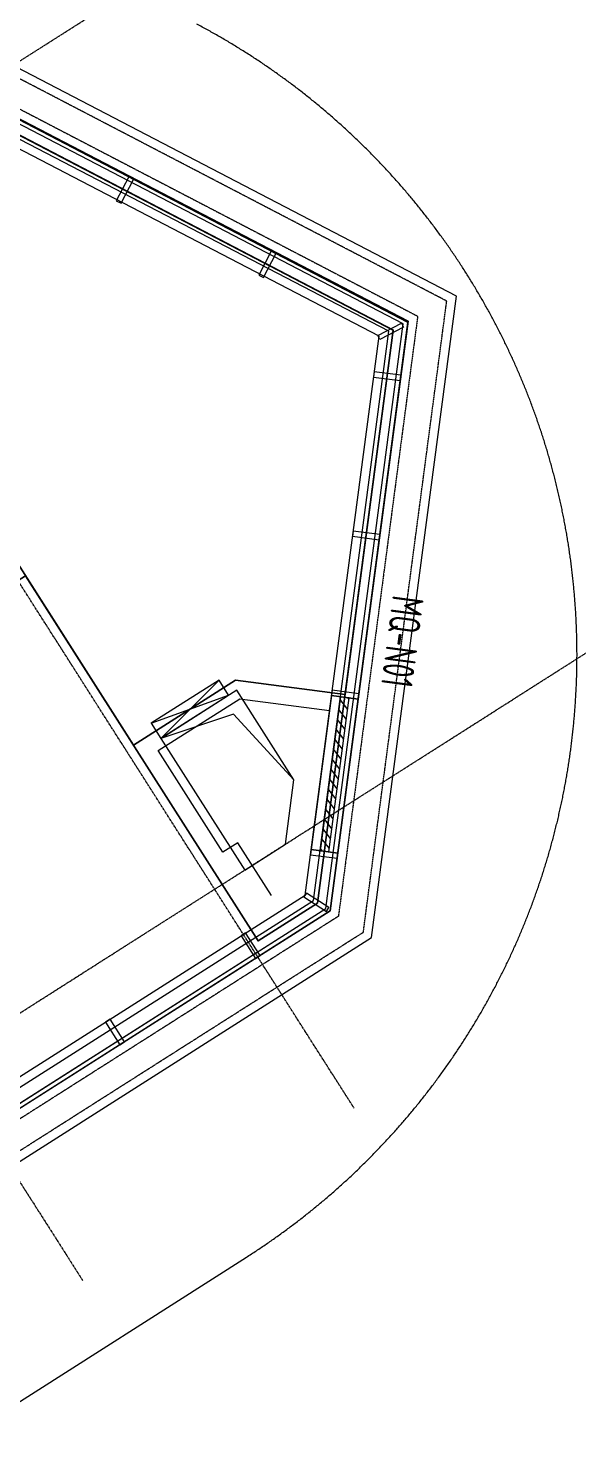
# Model space of a CAD drawing. Extents: x -46296 to 410892, y -132363 to 283170.
# Drawn here: x 111199 to 117349, y 77175 to 93035 of the extents above; entities that cross this region are included whole.
import ezdxf
from ezdxf.xclip import XClip

# ---------------------------------------------------------------- set-up
doc = ezdxf.new("R2010")
doc.units = 0
doc.header["$LTSCALE"] = 5
doc.header["$XCLIPFRAME"] = 2
for name, pattern in [('104 13#平面_t3$0$ACAD_ISO05W100', [34, 24, -3, 0.5, -3, 0.5, -3]), ('104 13#平面_t3$0$DASH', [0.35, 0.25, -0.1]), ('104 13#平面_t3$0$DOTE', [2.4200000000000004, 2, -0.2, 0.02, -0.2])]:
    doc.linetypes.add(name, pattern=pattern)
doc.layers.get('0').update_dxf_attribs({"linetype": 'CONTINUOUS'})
doc.layers.get('Defpoints').update_dxf_attribs({"linetype": 'CONTINUOUS'})
doc.layers.add('104 13#平面_t3$0$000套内', color=226, linetype='CONTINUOUS', lineweight=30, plot=False)
for name, color, linetype in [('104 13#平面_t3$0$02-TEXT_标注', 130, 'CONTINUOUS'), ('104 13#平面_t3$0$A-O_散水', 134, 'CONTINUOUS'), ('104 13#平面_t3$0$A-SUR_保温', 222, 'CONTINUOUS'), ('104 13#平面_t3$0$A-TECH_暖通', 6, 'CONTINUOUS'), ('104 13#平面_t3$0$A-TECH_结构', 21, 'CONTINUOUS'), ('104 13#平面_t3$0$A_AXIS-轴线', 36, '104 13#平面_t3$0$DOTE'), ('104 13#平面_t3$0$M-道路 边线', 151, 'CONTINUOUS'), ('13#楼幕墙$0$A-C_幕墙龙骨', 133, 'CONTINUOUS'), ('13#楼幕墙$0$A-C_玻璃幕墙', 140, 'CONTINUOUS'), ('13#楼幕墙$0$A-C_窗', 140, 'CONTINUOUS')]:
    doc.layers.add(name, color=color, linetype=linetype)
doc.styles.add('104 13#平面_t3$0$Standard', font='ros1.shx', dxfattribs={"width": 0.75, "bigfont": 'jd.shx'})
doc.styles.add('图签信息$0$hwxh', font='STXIHEI.TTF')

# ---------------------------------------------------------------- blocks, each defined once
blk = doc.blocks.new('图签信息$0$logo2')
h = blk.add_hatch(color=7)
h.paths.add_polyline_path([(19.02072923148228, -7.360451359885148), (15.8446936084174, -7.360451359885148), (15.8446936084174, -3.972197714929827), (18.973875901974, -3.972197714929827), (18.973875901974, -4.243326908481412), (16.46102159731674, -4.243326908481412), (16.46102159731674, -5.448077594440615), (18.81057826824662, -5.448077594440615), (18.81057826824662, -5.685617084852073), (16.474112968797, -5.685617084852073), (16.474112968797, -7.116193928845663), (19.02072923148228, -7.116193928845663)])
edge = h.paths.add_edge_path()
edge.add_spline(control_points=[(15.25868247978811, -4.206119852695426), (15.25868247978811, -4.206119852695426), (15.12707974543398, -4.645542071723439), (15.12707974543398, -4.645542071723439), (15.12707974543398, -4.645542071723439), (14.62030586523781, -4.101044371077594), (13.73422672189007, -4.101044371077594), (13.03521638679964, -4.101044371077594), (12.07093352434616, -4.537366002123441), (12.07575666120731, -5.620504737226597), (12.07954626874107, -6.487808097793452), (12.76580974212704, -7.163908532793433), (13.73422672189007, -7.167870395215089), (14.65647939169641, -7.171832257636745), (15.22698758041487, -6.680044552687714), (15.22698758041487, -6.680044552687714), (15.22698758041487, -6.680044552687714), (15.16428680121996, -7.107581184450759), (15.16428680121996, -7.107581184450759), (13.63190731847861, -7.702549567250743), (11.41705396988504, -7.290688130286423), (11.41085279392071, -5.643242382429144), (11.40361808862898, -3.720705578598623), (14.15694021679197, -3.664550485143848), (15.25868247978811, -4.206119852695426)], knot_values=[0, 0, 0, 0, 1, 1, 1, 2, 2, 2, 3, 3, 3, 4, 4, 4, 5, 5, 5, 6, 6, 6, 7, 7, 7, 8, 8, 8, 8], degree=3, periodic=0)
edge = h.paths.add_edge_path(flags=16)
edge.add_spline(control_points=[(10.22883975316405, -5.566416702426598), (10.22883975316405, -5.159550657211323), (10.11963015423666, -4.829682546886491), (9.897076839072339, -4.575951097012613), (9.630426272606105, -4.27312700408778), (9.228038854476178, -4.122059467401161), (8.689914584682564, -4.122059467401161), (8.689914584682564, -4.122059467401161), (7.637781729401063, -4.122059467401161), (7.637781729401063, -4.122059467401161), (7.637781729401063, -4.122059467401161), (7.637781729401063, -7.098279420504263), (7.637781729401063, -7.098279420504263), (7.637781729401063, -7.098279420504263), (8.662698312394665, -7.098279420504263), (8.662698312394665, -7.098279420504263), (9.133298666132232, -7.098279420504263), (9.519149615023942, -6.933603747673694), (9.822662727500367, -6.603735637348863), (10.09482545037934, -6.309179779043138), (10.22883975316405, -5.963636473919581), (10.22883975316405, -5.566416702426598)], knot_values=[0, 0, 0, 0, 1, 1, 1, 2, 2, 2, 3, 3, 3, 4, 4, 4, 5, 5, 5, 6, 6, 6, 7, 7, 7, 7], degree=3, periodic=0)
edge = h.paths.add_edge_path()
edge.add_spline(control_points=[(10.91889283408378, -5.50509396233488), (10.91889283408378, -5.9619139250406), (10.72493383031053, -6.365851637161608), (10.33598229343666, -6.719146412240579), (9.919814484274886, -7.098279420504263), (9.413729623630314, -7.288104306967952), (8.81703869195135, -7.288104306967952), (8.81703869195135, -7.288104306967952), (7.027999426241845, -7.288104306967952), (7.027999426241845, -7.288104306967952), (7.027999426241845, -7.288104306967952), (7.027999426241845, -3.924999875645752), (7.027999426241845, -3.924999875645752), (7.027999426241845, -3.924999875645752), (9.095402590794654, -3.924999875645752), (9.095402590794654, -3.924999875645752), (9.592874707044322, -3.924999875645752), (10.01489918239463, -4.063148295740016), (10.36319856572456, -4.339789645704339), (10.73320206492964, -4.636757072440637), (10.91889283408378, -5.025708609314512), (10.91889283408378, -5.50509396233488)], knot_values=[0, 0, 0, 0, 1, 1, 1, 2, 2, 2, 3, 3, 3, 4, 4, 4, 5, 5, 5, 6, 6, 6, 7, 7, 7, 7], degree=3, periodic=0)
at = {"lineweight": 0}
blk.add_lwpolyline([(19.02072923148228, -7.360451359885148), (15.8446936084174, -7.360451359885148), (15.8446936084174, -3.972197714929827), (18.973875901974, -3.972197714929827), (18.973875901974, -4.243326908481412), (16.46102159731674, -4.243326908481412), (16.46102159731674, -5.448077594440615), (18.81057826824662, -5.448077594440615), (18.81057826824662, -5.685617084852073), (16.474112968797, -5.685617084852073), (16.474112968797, -7.116193928845663), (19.02072923148228, -7.116193928845663), (19.02072923148228, -7.360451359885148)], dxfattribs=at)
for points, knots in [([(15.25868247978811, -4.206119852695426), (15.25868247978811, -4.206119852695426), (15.12707974543398, -4.645542071723439), (15.12707974543398, -4.645542071723439), (15.12707974543398, -4.645542071723439), (14.62030586523781, -4.101044371077594), (13.73422672189007, -4.101044371077594), (13.03521638679964, -4.101044371077594), (12.07093352434616, -4.537366002123441), (12.07575666120731, -5.620504737226597), (12.07954626874107, -6.487808097793452), (12.76580974212704, -7.163908532793433), (13.73422672189007, -7.167870395215089), (14.65647939169641, -7.171832257636745), (15.22698758041487, -6.680044552687714), (15.22698758041487, -6.680044552687714), (15.22698758041487, -6.680044552687714), (15.16428680121996, -7.107581184450759), (15.16428680121996, -7.107581184450759), (13.63190731847861, -7.702549567250743), (11.41705396988504, -7.290688130286423), (11.41085279392071, -5.643242382429144), (11.40361808862898, -3.720705578598623), (14.15694021679197, -3.664550485143848), (15.25868247978811, -4.206119852695426)], [0, 0, 0, 0, 1, 1, 1, 2, 2, 2, 3, 3, 3, 4, 4, 4, 5, 5, 5, 6, 6, 6, 7, 7, 7, 8, 8, 8, 8]), ([(10.91889283408378, -5.50509396233488), (10.91889283408378, -5.9619139250406), (10.72493383031053, -6.365851637161608), (10.33598229343666, -6.719146412240579), (9.919814484274886, -7.098279420504263), (9.413729623630314, -7.288104306967952), (8.81703869195135, -7.288104306967952), (8.81703869195135, -7.288104306967952), (7.027999426241845, -7.288104306967952), (7.027999426241845, -7.288104306967952), (7.027999426241845, -7.288104306967952), (7.027999426241845, -3.924999875645752), (7.027999426241845, -3.924999875645752), (7.027999426241845, -3.924999875645752), (9.095402590794654, -3.924999875645752), (9.095402590794654, -3.924999875645752), (9.592874707044322, -3.924999875645752), (10.01489918239463, -4.063148295740016), (10.36319856572456, -4.339789645704339), (10.73320206492964, -4.636757072440637), (10.91889283408378, -5.025708609314512), (10.91889283408378, -5.50509396233488)], [0, 0, 0, 0, 1, 1, 1, 2, 2, 2, 3, 3, 3, 4, 4, 4, 5, 5, 5, 6, 6, 6, 7, 7, 7, 7]), ([(10.22883975316405, -5.566416702426598), (10.22883975316405, -5.159550657211323), (10.11963015423666, -4.829682546886491), (9.897076839072339, -4.575951097012613), (9.630426272606105, -4.27312700408778), (9.228038854476178, -4.122059467401161), (8.689914584682564, -4.122059467401161), (8.689914584682564, -4.122059467401161), (7.637781729401063, -4.122059467401161), (7.637781729401063, -4.122059467401161), (7.637781729401063, -4.122059467401161), (7.637781729401063, -7.098279420504263), (7.637781729401063, -7.098279420504263), (7.637781729401063, -7.098279420504263), (8.662698312394665, -7.098279420504263), (8.662698312394665, -7.098279420504263), (9.133298666132232, -7.098279420504263), (9.519149615023942, -6.933603747673694), (9.822662727500367, -6.603735637348863), (10.09482545037934, -6.309179779043138), (10.22883975316405, -5.963636473919581), (10.22883975316405, -5.566416702426598)], [0, 0, 0, 0, 1, 1, 1, 2, 2, 2, 3, 3, 3, 4, 4, 4, 5, 5, 5, 6, 6, 6, 7, 7, 7, 7])]:
    blk.add_open_spline(points, degree=3, knots=knots, dxfattribs=at)
blk = doc.blocks.new('图签信息$0$logo1')
h = blk.add_hatch(color=8)
edge = h.paths.add_edge_path()
edge.add_spline(control_points=[(3.862643606226645, -5.205025947616417), (3.634578134649581, -5.879576088625315), (3.385842076524747, -6.562394464253322), (3.385842076524747, -6.562394464253322), (3.385842076524747, -6.562394464253322), (2.502863521159167, -3.90811889663174), (2.502863521159167, -3.90811889663174), (2.502863521159167, -3.90811889663174), (1.801786127413963, -3.90536281842537), (1.687408881849635, -3.90811889663174), (2.021238854596123, -4.385953955661026), (2.951759759021575, -7.27122332795394), (2.951759759021575, -7.27122332795394), (2.951759759021575, -7.27122332795394), (3.437174033118377, -7.27122332795394), (3.437174033118377, -7.27122332795394), (3.437174033118377, -7.27122332795394), (4.032486925694156, -5.658745322339971), (4.032486925694156, -5.658745322339971), (4.032486925694156, -5.658745322339971), (3.862643606226645, -5.205025947616417), (3.862643606226645, -5.205025947616417)], knot_values=[0, 0, 0, 0, 1, 1, 1, 2, 2, 2, 3, 3, 3, 4, 4, 4, 5, 5, 5, 6, 6, 6, 7, 7, 7, 7], degree=3, periodic=0)
h = blk.add_hatch(color=7)
edge = h.paths.add_edge_path()
edge.add_spline(control_points=[(6.037533820827859, -3.90811889663174), (6.08955479697308, -4.100872116189696), (5.198308006988392, -6.562394464253322), (5.198308006988392, -6.562394464253322), (5.198308006988392, -6.562394464253322), (4.302238080142557, -3.90811889663174), (4.302238080142557, -3.90811889663174), (4.302238080142557, -3.90811889663174), (3.600471666845761, -3.90536281842537), (3.486438931057229, -3.90811889663174), (3.820613413579513, -4.385953955661026), (4.751134318004965, -7.27122332795394), (4.751134318004965, -7.27122332795394), (4.751134318004965, -7.27122332795394), (5.23620408232597, -7.27122332795394), (5.23620408232597, -7.27122332795394), (5.23620408232597, -7.27122332795394), (6.332778698685176, -4.300343276375678), (6.332778698685176, -4.300343276375678), (6.332778698685176, -4.300343276375678), (6.481951431604917, -3.90811889663174), (6.481951431604917, -3.90811889663174), (6.481951431604917, -3.90811889663174), (6.214267335811294, -3.913803307932376), (6.037533820827859, -3.90811889663174)], knot_values=[0, 0, 0, 0, 1, 1, 1, 2, 2, 2, 3, 3, 3, 4, 4, 4, 5, 5, 5, 6, 6, 6, 7, 7, 7, 8, 8, 8, 8], degree=3, periodic=0)
at = {"color": 8, "lineweight": 0}
blk.add_open_spline([(3.862643606226645, -5.205025947616417), (3.634578134649581, -5.879576088625315), (3.385842076524747, -6.562394464253322), (3.385842076524747, -6.562394464253322), (3.385842076524747, -6.562394464253322), (2.502863521159167, -3.90811889663174), (2.502863521159167, -3.90811889663174), (2.502863521159167, -3.90811889663174), (1.801786127413963, -3.90536281842537), (1.687408881849635, -3.90811889663174), (2.021238854596123, -4.385953955661026), (2.951759759021575, -7.27122332795394), (2.951759759021575, -7.27122332795394), (2.951759759021575, -7.27122332795394), (3.437174033118377, -7.27122332795394), (3.437174033118377, -7.27122332795394), (3.437174033118377, -7.27122332795394), (4.032486925694156, -5.658745322339971), (4.032486925694156, -5.658745322339971), (4.032486925694156, -5.658745322339971), (3.862643606226645, -5.205025947616417), (3.862643606226645, -5.205025947616417)], degree=3, knots=[0, 0, 0, 0, 1, 1, 1, 2, 2, 2, 3, 3, 3, 4, 4, 4, 5, 5, 5, 6, 6, 6, 7, 7, 7, 7], dxfattribs=at)
at = {"lineweight": 0}
blk.add_open_spline([(6.037533820827859, -3.90811889663174), (6.08955479697308, -4.100872116189696), (5.198308006988392, -6.562394464253322), (5.198308006988392, -6.562394464253322), (5.198308006988392, -6.562394464253322), (4.302238080142557, -3.90811889663174), (4.302238080142557, -3.90811889663174), (4.302238080142557, -3.90811889663174), (3.600471666845761, -3.90536281842537), (3.486438931057229, -3.90811889663174), (3.820613413579513, -4.385953955661026), (4.751134318004965, -7.27122332795394), (4.751134318004965, -7.27122332795394), (4.751134318004965, -7.27122332795394), (5.23620408232597, -7.27122332795394), (5.23620408232597, -7.27122332795394), (5.23620408232597, -7.27122332795394), (6.332778698685176, -4.300343276375678), (6.332778698685176, -4.300343276375678), (6.332778698685176, -4.300343276375678), (6.481951431604917, -3.90811889663174), (6.481951431604917, -3.90811889663174), (6.481951431604917, -3.90811889663174), (6.214267335811294, -3.913803307932376), (6.037533820827859, -3.90811889663174)], degree=3, knots=[0, 0, 0, 0, 1, 1, 1, 2, 2, 2, 3, 3, 3, 4, 4, 4, 5, 5, 5, 6, 6, 6, 7, 7, 7, 8, 8, 8, 8], dxfattribs=at)
blk.add_blockref('图签信息$0$logo2', (0, 0))
blk = doc.blocks.new('图签信息$0$时间-logo')
at = {"layer": 'Defpoints', "lineweight": 0}
blk.add_lwpolyline([(0.0001722548878984043, -23.45663710463375), (-21.16633611514082, -23.45663710463375), (-21.16633611514082, 0.0003445097757963644), (0.0001722548878984043, 0.0003445097757963644), (0.0001722548878984043, -23.45663710463375)], dxfattribs=at)
blk.add_blockref('图签信息$0$logo1', (-20.96700383288875, 0))
at = {"style": '图签信息$0$hwxh'}
for s, height, p in [('华通设计顾问工程有限公司 ', 1.15, (-19.72643262400533, -9.054043845530455)), ('WALTON DESIGN & CONSULTING ENGINEERING CO., LTD.', 0.5, (-19.49719682217647, -10.09596388025067)), ('地址:北京市西城区西直门南小街135号西派国际3号楼 100035', 0.5, (-19.48452197453581, -11.93552792325897)), ('Address: Building No.3 C-Park, No.135 Xizhimen South Street, ', 0.47, (-19.48452197453581, -12.82680056417378)), ('Xicheng District, Beijing 100035, China ', 0.47, (-16.69079096705566, -13.71807320508858)), ('电话 Tel：                        （8610）83957395 ', 0.5, (-19.56392193949079, -14.90643672630832)), ('传真 Fax：                      （8610）83957590 ', 0.5, (-19.48452197453581, -15.79770936722312)), ('主页 Web：                      www.WDCE.com ', 0.5, (-19.48452197453581, -16.68898200813793)), ('邮件 E-mail：                    office@WDCE.com ', 0.5, (-19.48452197453581, -17.58025464905273)), ('资质号 Licence No.：    建筑甲级 A111010265 ', 0.5, (-19.48452197453581, -18.47152728996753)), ('   规划甲级 101195', 0.5, (-12.60204497318924, -19.36279993088234))]:
    blk.add_text(s, height=height, dxfattribs=at).set_placement(p)
blk = doc.blocks.new('图签信息')
at = {"ltscale": 0.001, "xscale": 2.834689937531525, "yscale": 2.834689937531525, "zscale": 2.834689937531525}
blk.add_blockref('图签信息$0$时间-logo', (-2.49999999999568, 404.9158514156406), dxfattribs=at)
blk = doc.blocks.new('图签-A1')
at = {"color": 2}
blk.add_blockref('图签信息', (0, 0), dxfattribs=at)
blk = doc.blocks.new('104 13#平面_t3$0$轴网')
at = {"layer": '104 13#平面_t3$0$A_AXIS-轴线', "linetype": '104 13#平面_t3$0$DOTE'}
for p, q in [((48500, -7400.98603368341), (48500, 24620.25062679139)), ((57500, -7400.98603368341), (57500, 24620.25062679139)), ((60408.42140219617, 18000), (-2925.01551574981, 18000))]:
    blk.add_line(p, q, dxfattribs=at)
blk = doc.blocks.new('*U281')
h = blk.add_hatch()
h.set_pattern_fill('ANSI31', color=256, scale=50)
h.set_pattern_definition([(45, (-56212.37598260483, 120006.798685315), (-56.1266007566822, 56.12660075668221), [])])
h.paths.add_polyline_path([(-1739.999999999972, 100), (-7.275957614183426e-12, 100), (-7.275957614183426e-12, 200.0000000000146), (-1739.999999999972, 200.0000000000146)])
for points in [[(-1739.999999999972, 0), (0, 0), (-7.275957614183426e-12, 300.0000000000146), (-1739.99999999998, 300.0000000000146)], [(-1739.999999999972, 100), (-7.275957614183426e-12, 100), (-7.275957614183426e-12, 200.0000000000146), (-1739.999999999972, 200.0000000000146)]]:
    blk.add_lwpolyline(points, close=True)
blk = doc.blocks.new('13#楼幕墙$0$A$C7A413A1D')
blk.add_lwpolyline([(-70, -300.0000000000001), (-10, -300), (-10, 0), (-70, -1.13686837721616e-13)], close=True)
blk = doc.blocks.new('13#楼幕墙')
at = {"layer": '13#楼幕墙$0$A-C_幕墙龙骨'}
for points in [[(53297.84950681883, 22868.08458676741), (53248.04282896478, 22872.47717611123), (53274.39836502771, 23171.31724323546), (53324.20504288177, 23166.92465389163)], [(58089.43454345639, 18842.69277107565), (58110.56545654343, 18797.37738172384), (58382.45779265444, 18924.16286024604), (58361.32687956745, 18969.47824959785)]]:
    blk.add_lwpolyline(points, close=True, dxfattribs=at)
at = {"layer": '13#楼幕墙$0$A-C_玻璃幕墙'}
for p, q in [((58349.99999999989, 12030.00000000001), (58349.99999999994, 18936.58432419877)), ((58099.99999999991, -799.9999999998836), (58099.99999999993, 18820.00740966003)), ((58199.99999999988, 12030.00000000001), (58199.99999999993, 18866.63817547554))]:
    blk.add_line(p, q, dxfattribs=at)
for points in [[(4492.573473841197, 15499.99999999997), (-900.0000000001164, 15499.99999999997), (-900.0000000000563, -1700.000000000029), (22099.99999999999, -1700.000000000014), (22099.99999999999, -1100.000000000015), (58399.99999999991, -1099.999999999884), (58399.99999999987, 18959.89970710658), (53293.20742207248, 23245.00747574434), (37799.9999999998, 14299.99999999997), (37799.99999999986, 10199.99999999997), (12500.00000000015, 10199.99999999997), (4492.573473841061, 15500.00000000006)], [(58349.99999999994, 18936.58432419877), (53287.88754627193, 23184.20101709987), (37849.99999999986, 14271.13248654053)], [(58199.99999999993, 18866.63817547554), (53271.92791887029, 23001.78164116648), (43347.64985747007, 17266.08871423612)], [(58099.99999999993, 18820.00740966003), (53261.28816726919, 22880.16872387755), (38099.99999999986, 14126.79491924312)]]:
    blk.add_lwpolyline(points, dxfattribs=at)
at = {"layer": '13#楼幕墙$0$A-C_幕墙龙骨'}
for p, rotation in [((53814.85706887556, 22807.29034444584), 319.9999999999206), ((51870.85590153737, 22408.55191745995), 29.95337307442212), ((55193.73706648975, 21650.27264701015), 319.9999999999206), ((50311.2782769828, 21509.82079360342), 29.95337307442212), ((56572.61706410394, 20493.25494957437), 319.9999999999206), ((57951.49706171807, 19336.2372521386), 319.9999999999206), ((58099.99999999991, 18039.99999999998), 90), ((58099.99999999991, 16239.99999999999), 90)]:
    blk.add_blockref('13#楼幕墙$0$A$C7A413A1D', p, dxfattribs=dict(at, rotation=rotation))
at = {"layer": '13#楼幕墙$0$A-C_窗', "rotation": 140.0000000000023}
blk.add_blockref('*U281', (56564.95661967275, 20499.68282567124), dxfattribs=at)
blk = doc.blocks.new('*U210')
blk.add_lwpolyline([(200.000000000211, 0), (200.000000000211, 900.0000000002182), (0, 900.0000000002182), (0, 0), (200.000000000211, 0), (0, 900.0000000002182), (0, 0), (200.000000000211, 900.0000000002182)])
blk = doc.blocks.new('104 13#平面_t3$0$A$C0BB3323F')
at = {"layer": '104 13#平面_t3$0$M-道路 边线', "ltscale": 0.5}
blk.add_line((62076.40062996745, -2539.241099596024), (62069.14974811673, 17786.12611961365), dxfattribs=at)
blk.add_arc((54069.15025717521, 17783.27219570389), 7999.999999996647, 0.02043972484749186, 119.6076109071211, dxfattribs=at)
at = {"layer": 'Defpoints'}
blk.add_lwpolyline([(59299.9999999702, 600), (59299.9999999702, 20660), (54205.0000000298, 24935), (38699.9999999702, 16000), (38700, 11900), (13400, 11900), (5392.573474109173, 17199.99999976158), (-2.980232238769531e-08, 17200), (0, 0), (23000.0000000596, 0), (22999.9999999702, 600)], close=True, dxfattribs=at)
blk = doc.blocks.new('104 13#平面_t3')
at = {"layer": '104 13#平面_t3$0$000套内'}
blk.add_lwpolyline([(7100.000000003152, -1550.000000000497), (21949.99999999995, -1550.000000000005), (21950, -950.0000000000144), (48400.00000000652, -950), (48400.00000000652, 11049.99999999971), (53400.00000000652, 11049.99999999971), (53400.00000000652, 18099.99999999973), (58249.99999999994, 18099.99999999973), (58249.99999999995, 18889.98122512306), (53289.06962433707, 23052.69607363776), (37949.99999999994, 14213.31606116103), (37949.99999999986, 10049.99999999997), (12454.85512413024, 10049.99999999997), (4447.428597971112, 15350.00000000007), (4099.999999999926, 15350.00000000006), (4100.000000000031, 6299.999999999965), (7100.000000000027, 6299.999999999968), (7100.000000000029, -1550.000000000497)], dxfattribs=at)
blk.add_lwpolyline([(56445.57131227265, 20404.07667148067), (53289.06962433707, 23052.69607363776), (48392.11333761796, 20230.74802966259), (49170.95077769231, 17336.93494389245), (52006.16070859459, 18099.99999999971), (55650.00000000639, 18099.9999999997), (55650.00000000666, 19455.95170192267)], close=True, dxfattribs=at)
at = {"layer": '104 13#平面_t3$0$A-O_散水'}
blk.add_lwpolyline([(58899.99999999994, 13050), (58899.99999999994, 19193.16128273754), (53346.40618007796, 23853.07206218898), (37299.99999999994, 14588.94646279656), (37299.99999999994, 10700), (23299.99999999996, 10700), (23299.99999999996, 10200), (37799.99999999994, 10200), (37799.99999999994, 14300), (53293.20742207248, 23245.00747574434), (58399.99999999994, 18960), (58399.99999999994, 13049.99999999999)], dxfattribs=at)
at = {"layer": '104 13#平面_t3$0$A-O_散水', "linetype": '104 13#平面_t3$0$DASH'}
blk.add_lwpolyline([(58799.99999999994, 13050.00000000001), (58799.99999999994, 19146.52902619002), (53335.76642847686, 23731.45914490005), (37399.99999999995, 14531.15717023725), (37399.99999999994, 10600), (23299.99999999996, 10600), (23299.99999999996, 10300), (37699.99999999994, 10300), (37699.99999999994, 14357.78929255931), (53303.84717367357, 23366.62039303327), (58499.99999999994, 19006.63225654751), (58499.99999999994, 13049.99999999999)], dxfattribs=at)
at = {"layer": '104 13#平面_t3$0$A-SUR_保温'}
blk.add_lwpolyline([(57900.00000000652, 18499.99999999968), (57200.00000000658, 18499.99999999968), (57200.00000000646, 18299.99999999974), (55850.00000000628, 18299.99999999971), (55850.00000000648, 19383.15765506932), (56502.34789209677, 20160.59559908917), (56425.74344778487, 20224.87436005783)], dxfattribs=at)
at = {"layer": '104 13#平面_t3$0$A-TECH_结构'}
for points in [[(58349.99999999994, -1050), (58349.99999999994, 18936.58432419877), (53287.88754627193, 23184.20101709987), (37849.99999999986, 14271.13248654053), (37849.99999999994, 10150), (12484.95170804356, 10149.99999999993), (4477.525181884393, 15450.00000000007), (-850.0000000000618, 15450), (-850.0000000000618, -1649.999999999995), (22049.99999999996, -1650), (22049.99999999995, -1049.999999999996)], [(55750.00000000648, 18399.99999999971), (57499.99982430336, 18399.99999796695), (57499.99999999996, 18939.92383068532), (56942.14079937832, 19407.99999999983), (55749.999821869, 19407.99999999983)]]:
    blk.add_lwpolyline(points, close=True, dxfattribs=at)
blk.add_lwpolyline([(56942.14079937832, 19407.99999999983), (55958.61581549974, 19234.0681277765), (55750.00000000648, 18399.99999999971)], dxfattribs=at)
at = {"layer": '104 13#平面_t3$0$A_AXIS-轴线', "linetype": '104 13#平面_t3$0$DOTE'}
blk.add_line((39500, 14400.00000000007), (60408.42140219617, 14400.00000000009), dxfattribs=at)
at = {"xscale": 100, "yscale": 100, "zscale": 100}
blk.add_blockref('图签-A1', (72465.47879458152, -19285.2330032716), dxfattribs=at)
for name, p in [('104 13#平面_t3$0$A$C0BB3323F', (-900.0000000000563, -1700.000000000029)), ('104 13#平面_t3$0$轴网', (0, 0))]:
    blk.add_blockref(name, p)
at = {"layer": '104 13#平面_t3$0$A-TECH_暖通'}
blk.add_blockref('*U210', (55550.00000000641, 18399.99999999971), dxfattribs=at)
at = {"layer": '104 13#平面_t3$0$A-TECH_结构'}
blk.add_blockref('13#楼幕墙', (0, 0), dxfattribs=at)
at = {"layer": '104 13#平面_t3$0$02-TEXT_标注', "linetype": '104 13#平面_t3$0$ACAD_ISO05W100', "style": '104 13#平面_t3$0$Standard', "width": 0.75}
blk.add_text('MQ-N01', height=350, rotation=320.0004792816703, dxfattribs=at).set_placement((55784.82392838128, 21458.01551419873))

msp = doc.modelspace()

# ---------------------------------------------------------------- block references
ref = msp.add_blockref('104 13#平面_t3', (67222.11405089422, 122227.8635371368), dxfattribs=dict(rotation=302.4795617262711))
XClip(ref).set_block_clipping_path([(-10634.52120541842, -20285.23300327163), (73465.47879458155, 39114.76699672837)])

doc.saveas('drawing.dxf')
